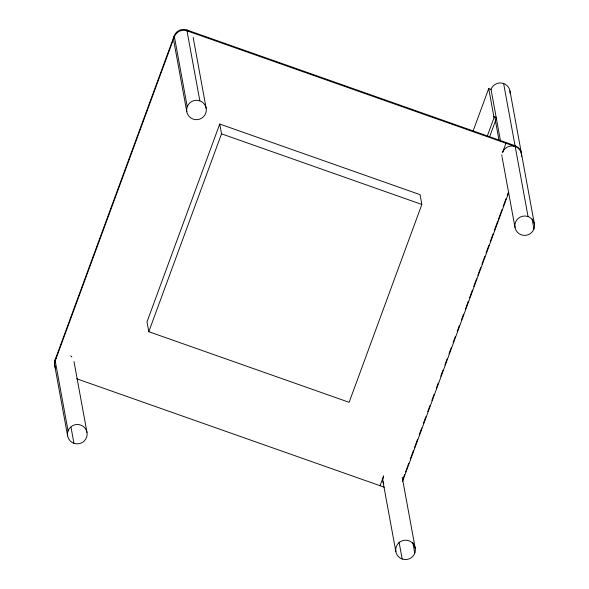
<?xml version="1.0" encoding="UTF-8"?>
<svg xmlns="http://www.w3.org/2000/svg" width="589" height="589" viewBox="0 0 589 589"><rect width="100%" height="100%" fill="white"/><g stroke="black" fill="none" stroke-linecap="round" stroke-linejoin="round"><path stroke-width="0.88" d="M219.734 124.036L147 321.896L148.803 331.695L349.122 402.316L421.849 204.457L420.053 194.657L219.734 124.036L221.53 133.836L148.803 331.695M473.188 130.81L488.715 88.564L491.027 89.381A9.844 9.689 -10.4 0 1 510.074 93.423M487.081 136.619L494.053 117.645L488.715 88.564M489.709 136.567L496.365 118.463L494.053 117.645M380.074 485.726L383.432 476.597L383.277 475.75M505.951 143.274L502.594 152.411A9.844 9.689 -10.4 0 1 521.64 156.453M402.714 479.689L404.621 474.513M405.571 471.929L408.737 463.307M410.327 458.993L413.493 450.371M414.442 447.787L417.616 439.166M419.199 434.851L421.731 427.953M423.314 423.646L425.854 416.747M427.754 411.571L429.97 405.534M431.877 400.365L434.093 394.328M436.309 388.291L438.216 383.122M440.749 376.224L442.965 370.186M444.872 365.011L447.088 358.981M448.987 353.805L451.211 347.768M453.11 342.599L455.326 336.562M457.226 331.386L459.449 325.356M461.349 320.18L463.565 314.143M465.472 308.967L468.321 301.215M469.588 297.762L472.444 290.002M473.711 286.556L476.56 278.796M477.834 275.343L480.683 267.583M481.949 264.137L484.806 256.377M486.072 252.931L488.922 245.171M490.188 241.718L493.045 233.958M494.311 230.513L497.793 221.03M498.434 219.299L501.916 209.817M503.183 206.371L506.039 198.611M507.306 195.158L508.255 192.574M402.552 481.39L508.727 192.551M493.854 116.578L496.166 117.395M515.044 145.697L186.831 29.98L199.833 100.852M515.198 146.536L186.985 30.819A9.844 9.689 -10.4 0 0 174.381 36.695L55.211 360.88A9.844 9.689 -10.4 0 0 55.55 368.294M221.53 133.836L421.849 204.457M76.703 378.771L384.278 487.206M509.956 90.897L521.375 153.081M521.53 153.928L534.378 223.96A9.844 9.689 -10.4 0 1 521.339 234.834A9.844 9.689 -10.4 0 1 518.364 218.313A9.844 9.689 -10.4 0 1 534.378 223.96M532.125 219.086L533.943 228.959M503.632 83.505L528.053 216.568M491.027 89.381L500.473 140.83M495.216 119.619L499.023 140.344M502.167 157.469L515.007 227.442M402.206 477.267L415.216 548.145A9.844 9.689 -10.4 0 1 402.169 559.02L399.04 541.961M412.793 542.373L414.774 553.145M382.99 481.596L395.845 551.628M193.155 37.372L206.165 108.243A9.844 9.689 -10.4 0 1 193.126 119.118A9.844 9.689 -10.4 0 1 190.151 102.596A9.844 9.689 -10.4 0 1 206.165 108.243M187.236 106.727L174.226 35.855L55.057 360.041L68.066 430.912M173.784 40.855L186.794 111.733M73.993 361.558L86.995 432.429A9.844 9.689 -10.4 0 1 73.956 443.303L70.989 427.143M54.777 365.887L67.625 435.919M73.956 443.303A9.844 9.689 -10.4 0 1 70.982 426.782A9.844 9.689 -10.4 0 1 86.995 432.429M402.169 559.02A9.844 9.689 -10.4 0 1 399.202 542.498A9.844 9.689 -10.4 0 1 415.216 548.145M513.387 145.269A9.844 9.689 -10.4 0 1 521.523 154.767M502.005 156.571A9.844 9.689 -10.4 0 1 501.85 154.885M173.674 38.329A9.844 9.689 -10.4 0 1 189.106 31.136M383.763 484.003A9.844 9.689 -10.4 0 1 383.432 476.597M55.064 366.675A9.844 9.689 -10.4 0 1 56.242 357.788M70.621 355.83A9.844 9.689 -10.4 0 1 71.836 357.022"/></g></svg>
